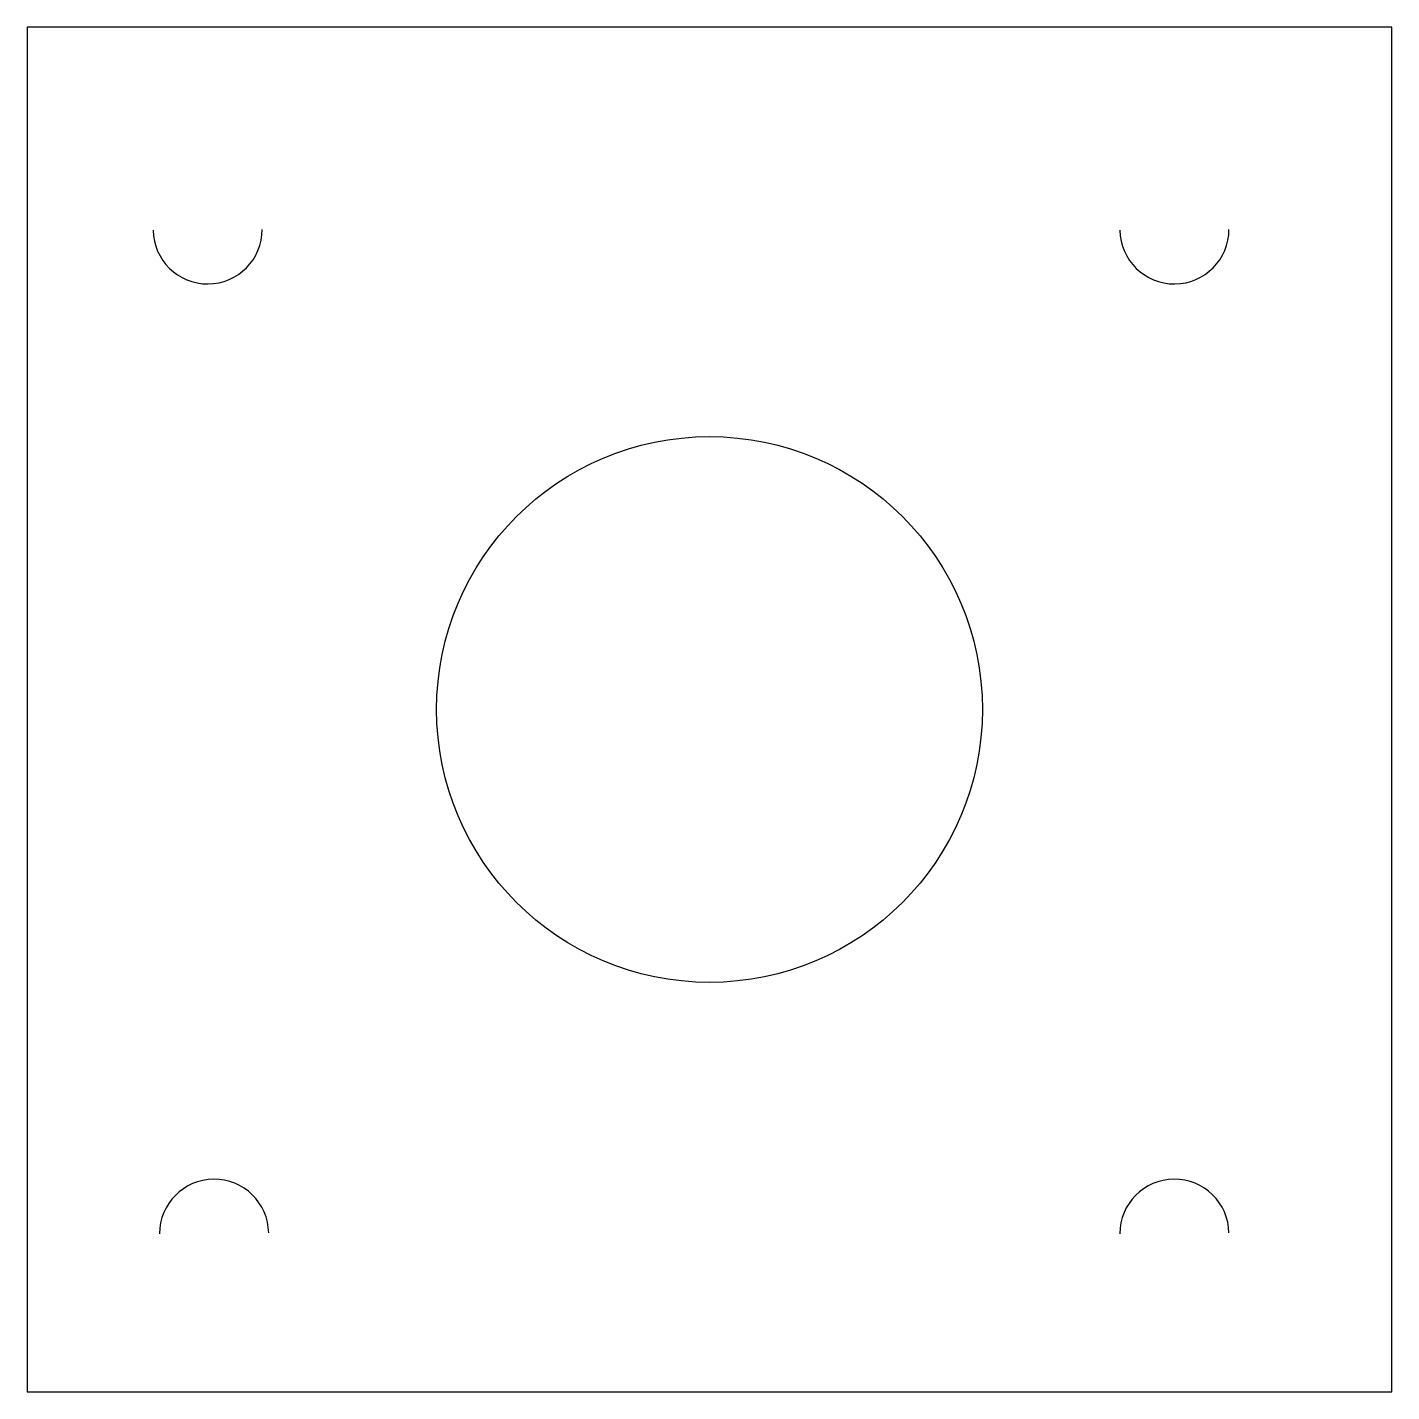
# Model space of a CAD drawing. Header units: inches. Extents: x 83.1 to 133.1, y 32 to 82.
import ezdxf

# ---------------------------------------------------------------- set-up
doc = ezdxf.new("R2010")
doc.units = ezdxf.units.IN
doc.header["$MEASUREMENT"] = 0

msp = doc.modelspace()

# ---------------------------------------------------------------- linework, layer by layer
msp.add_lwpolyline([(83.071, 31.964), (133.071, 31.964), (133.071, 81.964), (83.071, 81.964)], close=True)
msp.add_circle((108.071, 56.964), 10)
for centre, start, end in [((89.681, 74.559), 180.8595, 0), ((125.107, 74.559), 180.8595, 0), ((89.917, 37.751), 0.8595, 180), ((125.107, 37.751), 0.8595, 180)]:
    msp.add_arc(centre, 2, start, end)

doc.saveas('drawing.dxf')
